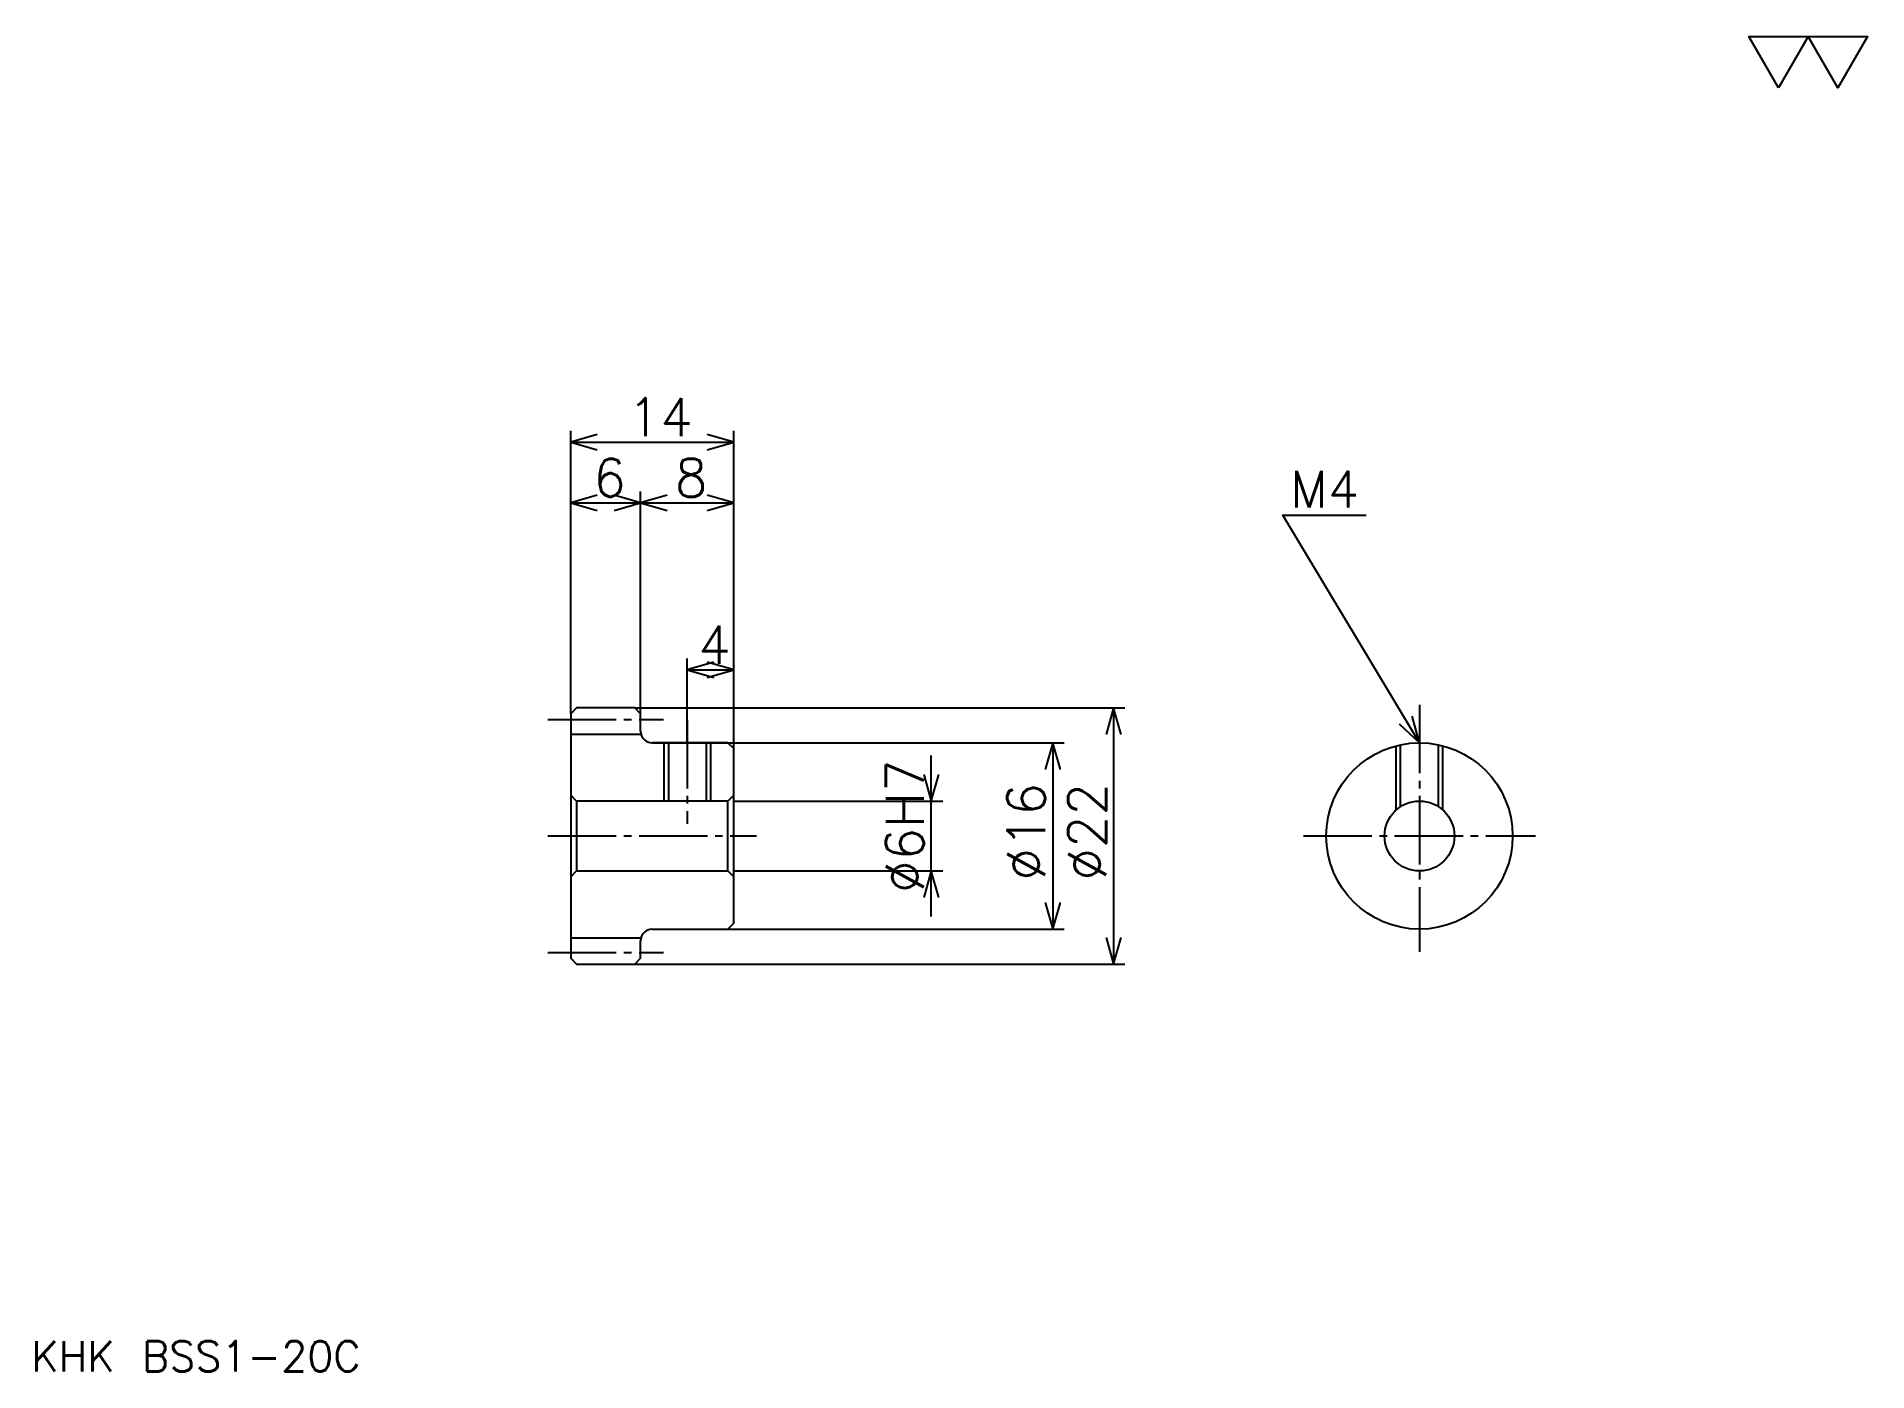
# Model space of a CAD drawing. Extents: x 7 to 164, y 7 to 122.
import ezdxf

# ---------------------------------------------------------------- set-up
doc = ezdxf.new("R2010")
doc.units = 0
doc.linetypes.add('DASHDOT', pattern=[7.826087, 5.869565, -0.652174, 0.652174, -0.652174])
doc.layers.get('0').update_dxf_attribs({"linetype": 'CONTINUOUS'})
doc.layers.add('DASHDOT', color=6, linetype='DASHDOT')
doc.styles.add('KANJI', font='TXT', dxfattribs={"bigfont": 'BIGFONT'})

msp = doc.modelspace()

# ---------------------------------------------------------------- linework, layer by layer
at = {"color": 5}
for p, q in [((52.826084, 64.152176), (52.826084, 87.95652)), ((52.826084, 86.978256), (66.82608, 86.978256)), ((66.82608, 64.152176), (66.82608, 87.95652)), ((52.826084, 81.760864), (58.826084, 81.760864)), ((58.826084, 64.152176), (58.826084, 82.739128)), ((58.826084, 81.760864), (66.82608, 81.760864)), ((62.826084, 64.152176), (62.826084, 68.391304)), ((62.826084, 67.41304), (66.82608, 67.41304)), ((52.826084, 63.652172), (52.826084, 64.152176)), ((58.326084, 64.152176), (66.82608, 64.152176)), ((58.826084, 63.652172), (58.826084, 64.152176)), ((62.826084, 61.152172), (62.826084, 64.152176)), ((66.82608, 64.152176), (100.41304, 64.152176)), ((66.82608, 60.652172), (66.82608, 64.152176)), ((99.434784, 64.152176), (99.434784, 42.152172)), ((59.826084, 61.152172), (66.82608, 61.152172)), ((66.82608, 61.152172), (95.195648, 61.152172)), ((83.782608, 46.239128), (83.782608, 60.065216)), ((94.217392, 61.152172), (94.217392, 45.152172)), ((66.82608, 56.152172), (84.760864, 56.152172)), ((66.82608, 50.152172), (84.760864, 50.152172)), ((59.826084, 45.152172), (66.82608, 45.152172)), ((66.82608, 45.152172), (95.195648, 45.152172)), ((58.326084, 42.152172), (66.82608, 42.152172)), ((66.82608, 42.152172), (100.41304, 42.152172))]:
    msp.add_line(p, q, dxfattribs=at)
at = {"color": 4}
for p, q in [((52.826084, 61.902172), (58.826084, 61.902172)), ((66.32608, 56.152172), (66.82608, 56.652172)), ((53.326084, 56.152172), (53.326084, 50.152172)), ((66.32608, 50.152172), (66.82608, 49.652172)), ((52.826084, 44.402172), (58.826084, 44.402172))]:
    msp.add_line(p, q, dxfattribs=at)
at = {"color": 7}
msp.add_lwpolyline([(156.521744, 117.391304), (153.978271, 121.800003), (164.152176, 121.800003), (161.608704, 117.391304), (159.065216, 121.800003), (156.521744, 117.391304)], dxfattribs=at)
at = {"color": 5}
for points in [[(55.108692, 87.630432), (52.826084, 86.978256), (55.108692, 86.326088)], [(64.543472, 86.326088), (66.82608, 86.978256), (64.543472, 87.630432)], [(55.108692, 82.41304), (52.826084, 81.760864), (55.108692, 81.108696)], [(56.543476, 81.108696), (58.826084, 81.760864), (56.543476, 82.41304)], [(61.108692, 82.41304), (58.826084, 81.760864), (61.108692, 81.108696)], [(64.543472, 81.108696), (66.82608, 81.760864), (64.543472, 82.41304)], [(125.695648, 61.152172), (113.95652, 80.717392), (121.130432, 80.717392)], [(65.108696, 68.065216), (62.826084, 67.41304), (65.108696, 66.760864)], [(64.543472, 66.760864), (66.82608, 67.41304), (64.543472, 68.065216)], [(100.086952, 61.869564), (99.434784, 64.152176), (98.782608, 61.869564)], [(123.962021, 62.773952), (125.695648, 61.152172), (125.08049, 63.445034)], [(94.86956, 58.869564), (94.217392, 61.152172), (93.565216, 58.869564)], [(83.130432, 58.43478), (83.782608, 56.152172), (84.434784, 58.43478)], [(84.434784, 47.869564), (83.782608, 50.152172), (83.130432, 47.869564)], [(93.565216, 47.43478), (94.217392, 45.152172), (94.86956, 47.43478)], [(98.782608, 44.43478), (99.434784, 42.152172), (100.086952, 44.43478)]]:
    msp.add_lwpolyline(points, dxfattribs=at)
at = {"color": 4}
for points in [[(58.826084, 62.152172), (58.826084, 63.652172), (58.326084, 64.152176), (53.326084, 64.152176), (52.826084, 63.652172), (52.826084, 49.652172)], [(59.826084, 45.152172), (66.32608, 45.152172), (66.82608, 45.652172), (66.82608, 60.652172), (66.32608, 61.152172), (59.826084, 61.152172)], [(60.826084, 61.152172), (60.826084, 56.152172)], [(61.206085, 61.152172), (61.206085, 56.152172)], [(64.446083, 61.152172), (64.446083, 56.152172)], [(64.82608, 61.152172), (64.82608, 56.152172)], [(123.695648, 55.388241), (123.695648, 60.89814)], [(124.075653, 55.677166), (124.075653, 60.986431)], [(127.315659, 55.677166), (127.315659, 60.986431)], [(127.695648, 55.388241), (127.695648, 60.89814)], [(52.826084, 49.652172), (53.326084, 50.152172), (66.32608, 50.152172), (66.32608, 56.152172), (53.326084, 56.152172), (52.826084, 56.652172)], [(52.826084, 49.652172), (52.826084, 42.652172), (53.326084, 42.152172), (58.326084, 42.152172), (58.826084, 42.652172), (58.826084, 44.152172)]]:
    msp.add_lwpolyline(points, dxfattribs=at)
for radius in [8, 3]:
    msp.add_circle((125.695648, 53.152172), radius, dxfattribs=at)
for centre, start, end in [((59.826084, 62.152172), 180, 270), ((59.826084, 44.152172), 90, 180)]:
    msp.add_arc(centre, 1, start, end, dxfattribs=at)
at = {"layer": 'DASHDOT', "color": 7}
for p, q in [((50.869564, 63.152172), (60.782604, 63.152172)), ((125.695648, 64.41304), (125.695648, 43.195648)), ((50.869564, 53.152172), (68.782608, 53.152172)), ((115.739128, 53.152172), (135.652176, 53.152172)), ((50.869564, 43.152172), (60.782604, 43.152172))]:
    msp.add_line(p, q, dxfattribs=at)
msp.add_lwpolyline([(62.826084, 63.108696), (62.826084, 54.195648)], dxfattribs=at)

# ---------------------------------------------------------------- texts
at = {"color": 7, "style": 'KANJI'}
for s, height, p in [('14', 3.26087, (57.70652, 87.5)), ('6', 3.26087, (54.7663, 82.282608)), ('8', 3.26087, (61.766304, 82.282608)), ('M4', 3.130435, (114.608688, 81.369568)), ('4', 3.26087, (63.7663, 67.934784)), ('KHK BSS1-20C', 2.608696, (6.521739, 7.173913))]:
    msp.add_text(s, height=height, dxfattribs=at).set_placement(p)
for s, p in [('%%c6H7', (83.130432, 48.260868)), ('%%c16', (93.565216, 49.320648)), ('%%c22', (98.782608, 49.320648))]:
    msp.add_text(s, height=3.26087, rotation=90, dxfattribs=at).set_placement(p)

doc.saveas('drawing.dxf')
